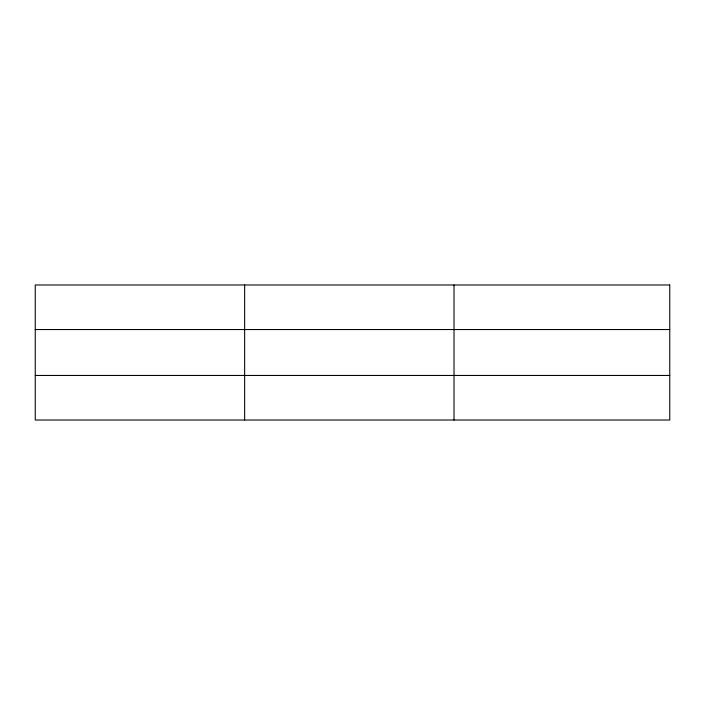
<?xml version="1.0" encoding="UTF-8"?>
<svg xmlns="http://www.w3.org/2000/svg" width="705" height="705" viewBox="0 0 705 705"><rect width="100%" height="100%" fill="white"/><g stroke="black" fill="none" stroke-linecap="round" stroke-linejoin="round"><path stroke-width="1.06" d="M244.635 284.979L244.635 420.021M454.02 284.979L454.02 420.021M35.25 329.543L669.75 329.543M35.25 375.457L669.75 375.457M669.75 284.979L669.75 420.021L35.25 420.021L35.25 284.979L669.75 284.979"/></g></svg>
